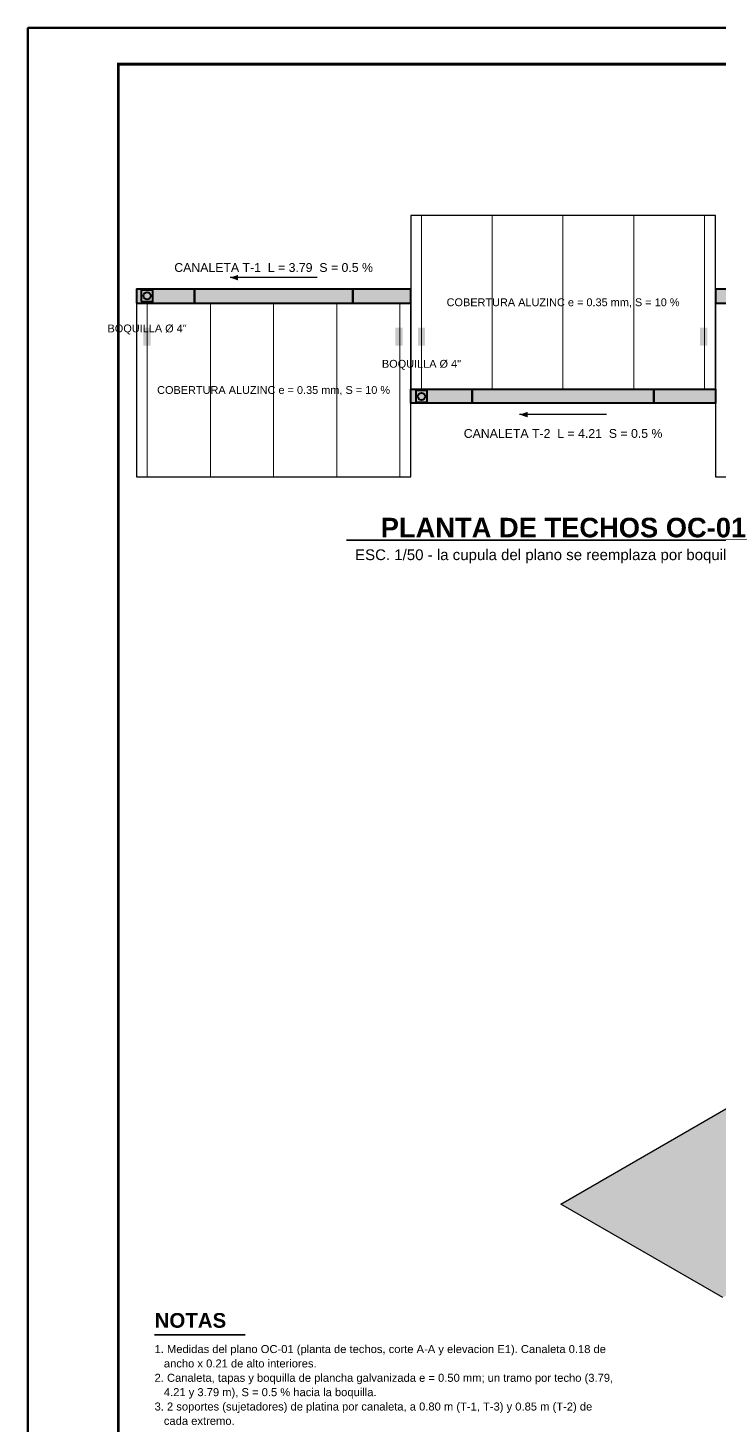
# Model space of a CAD drawing. Header units: metres. Extents: x 0 to 34.2, y 0 to 17.8.
# Drawn here: x 0 to 5.73, y 6.24 to 17.82 of the extents above; entities that cross this region are included whole.
import ezdxf
from ezdxf.enums import TextEntityAlignment as Align

# ---------------------------------------------------------------- set-up
doc = ezdxf.new("R2010")
doc.units = ezdxf.units.M
doc.header["$LTSCALE"] = 0.25
for name, color, linetype, lineweight in [('ARQ-BASE', 8, 'CONTINUOUS', 13), ('COBERTURA', 8, 'CONTINUOUS', 30), ('GALV-RELL', 8, 'CONTINUOUS', 13), ('MARCO', 7, 'CONTINUOUS', 50), ('METAL-RELL', 8, 'CONTINUOUS', 13), ('PLANCHA-GALV', 5, 'CONTINUOUS', 40), ('PLATINA', 140, 'CONTINUOUS', 50), ('TITULOS', 160, 'CONTINUOUS', 35)]:
    doc.layers.add(name, color=color, linetype=linetype, lineweight=lineweight)
for name, color, linetype in [('FLUJO', 150, 'CONTINUOUS'), ('ISO-ARISTAS', 8, 'CONTINUOUS'), ('TEXTOS', 7, 'CONTINUOUS'), ('TEXTOS-NOTAS', 7, 'CONTINUOUS')]:
    doc.layers.add(name, color=color, linetype=linetype)
doc.layers.add('ISO-CONCRETO-SUP', color=254, linetype='CONTINUOUS', true_color=0xe8e8e8)
doc.styles.get("Standard").update_dxf_attribs({"font": 'arial.ttf'})
doc.styles.add('TITULOS', font='arialbd.ttf')

msp = doc.modelspace()

# ---------------------------------------------------------------- hatches: boundary and pattern name
at = {"layer": 'GALV-RELL', "true_color": 0xe2e7ee}
h = msp.add_hatch(color=7, dxfattribs=at)
h.dxf.hatch_style = 1
h.paths.add_polyline_path([(0.9, 15.54), (3.174, 15.54), (3.174, 15.655), (0.9, 15.655)])
h = msp.add_hatch(color=7, dxfattribs=at)
h.dxf.hatch_style = 1
h.paths.add_polyline_path([(5.7, 15.54), (7.974, 15.54), (7.974, 15.655), (5.7, 15.655)])
h = msp.add_hatch(color=7, dxfattribs=at)
h.dxf.hatch_style = 1
h.paths.add_polyline_path([(3.174, 14.827), (5.7, 14.827), (5.7, 14.712), (3.174, 14.712)])
at = {"layer": 'METAL-RELL', "true_color": 0x969ca6}
h = msp.add_hatch(color=7, dxfattribs=at)
h.dxf.hatch_style = 1
h.paths.add_polyline_path([(0.958, 15.186), (1.018, 15.186), (1.018, 15.336), (0.958, 15.336)])
h = msp.add_hatch(color=7, dxfattribs=at)
h.dxf.hatch_style = 1
h.paths.add_polyline_path([(3.046, 15.186), (3.106, 15.186), (3.106, 15.336), (3.046, 15.336)])
h = msp.add_hatch(color=7, dxfattribs=at)
h.dxf.hatch_style = 1
h.paths.add_polyline_path([(3.233, 15.186), (3.293, 15.186), (3.293, 15.336), (3.233, 15.336)])
h = msp.add_hatch(color=7, dxfattribs=at)
h.dxf.hatch_style = 1
h.paths.add_polyline_path([(5.573, 15.186), (5.633, 15.186), (5.633, 15.336), (5.573, 15.336)])

# ---------------------------------------------------------------- linework, layer by layer
at = {"layer": 'ARQ-BASE'}
for p, q in [((3.262, 14.827), (3.262, 16.267)), ((3.849, 14.827), (3.849, 16.267)), ((4.436, 14.827), (4.436, 16.267)), ((5.023, 14.827), (5.023, 16.267)), ((5.609, 14.827), (5.609, 16.267)), ((0.989, 14.1), (0.989, 15.54)), ((1.513, 14.1), (1.513, 15.54)), ((2.036, 14.1), (2.036, 15.54)), ((2.56, 14.1), (2.56, 15.54)), ((3.084, 14.1), (3.084, 15.54))]:
    msp.add_line(p, q, dxfattribs=at)
at = {"layer": 'COBERTURA'}
for points in [[(3.174, 14.827), (5.7, 14.827), (5.7, 16.267), (3.174, 16.267)], [(0.9, 14.1), (3.174, 14.1), (3.174, 15.54), (0.9, 15.54)], [(5.7, 14.1), (7.974, 14.1), (7.974, 15.54), (5.7, 15.54)]]:
    msp.add_lwpolyline(points, close=True, dxfattribs=at)
at = {"layer": 'FLUJO'}
for p, q in [((2.397, 15.751), (1.677, 15.751)), ((4.797, 14.616), (4.077, 14.616))]:
    msp.add_line(p, q, dxfattribs=at)
for points in [[(1.677, 15.751), (1.743, 15.728), (1.743, 15.774)], [(4.077, 14.616), (4.143, 14.593), (4.143, 14.639)]]:
    msp.add_solid(points, dxfattribs=at)
at = {"layer": 'ISO-ARISTAS', "color": 250}
for p, q in [((5.112, 8.475), (5.805, 8.875)), ((4.419, 8.075), (5.112, 8.475)), ((5.09, 7.688), (4.419, 8.075)), ((5.761, 7.301), (5.09, 7.688))]:
    msp.add_line(p, q, dxfattribs=at)
at = {"layer": 'ISO-CONCRETO-SUP', "true_color": 0xc9c7c0}
for points in [[(5.805, 8.875), (6.476, 8.488), (5.112, 8.475), (5.783, 8.088)], [(5.112, 8.475), (5.783, 8.088), (4.419, 8.075), (5.09, 7.688)], [(5.783, 8.088), (6.453, 7.701), (5.09, 7.688), (5.761, 7.301)]]:
    msp.add_solid(points, dxfattribs=at)
at = {"layer": 'MARCO'}
msp.add_lwpolyline([(0, 0), (25.23, 0), (25.23, 17.82), (0, 17.82)], close=True, dxfattribs=at)
at = {"layer": 'MARCO', "const_width": 0.024}
msp.add_lwpolyline([(0.75, 0.3), (24.93, 0.3), (24.93, 17.52), (0.75, 17.52)], close=True, dxfattribs=at)
at = {"layer": 'PLANCHA-GALV'}
for points in [[(0.9, 15.54), (3.174, 15.54), (3.174, 15.655), (0.9, 15.655)], [(0.94, 15.552), (1.036, 15.552), (1.036, 15.648), (0.94, 15.648)], [(5.7, 15.54), (7.974, 15.54), (7.974, 15.655), (5.7, 15.655)], [(3.174, 14.827), (5.7, 14.827), (5.7, 14.712), (3.174, 14.712)], [(3.215, 14.719), (3.311, 14.719), (3.311, 14.815), (3.215, 14.815)]]:
    msp.add_lwpolyline(points, close=True, dxfattribs=at)
for centre in [(0.988, 15.6), (3.263, 14.767)]:
    msp.add_circle(centre, 0.03, dxfattribs=at)
at = {"layer": 'PLATINA'}
for p, q in [((1.38, 15.54), (1.38, 15.655)), ((2.694, 15.54), (2.694, 15.655)), ((3.684, 14.827), (3.684, 14.712)), ((5.19, 14.827), (5.19, 14.712))]:
    msp.add_line(p, q, dxfattribs=at)
at = {"layer": 'TITULOS'}
for p, q in [((2.64, 13.575), (6.24, 13.575)), ((1.05, 6.99), (1.8, 6.99))]:
    msp.add_line(p, q, dxfattribs=at)

# ---------------------------------------------------------------- texts
at = {"layer": 'TEXTOS'}
for s, height, p in [('CANALETA T-1  L = 3.79  S = 0.5 %', 0.0729, (2.037, 15.835)), ('COBERTURA ALUZINC e = 0.35 mm, S = 10 %', 0.0648, (4.437, 15.547)), ('BOQUILLA Ø 4"', 0.0648, (0.988, 15.33)), ('BOQUILLA Ø 4"', 0.0648, (3.263, 15.037)), ('COBERTURA ALUZINC e = 0.35 mm, S = 10 %', 0.0648, (2.037, 14.82)), ('CANALETA T-2  L = 4.21  S = 0.5 %', 0.0729, (4.437, 14.46)), ('ESC. 1/50 - la cupula del plano se reemplaza por boquilla Ø 4"', 0.0891, (4.44, 13.455))]:
    msp.add_text(s, height=height, dxfattribs=at).set_placement(p, align=Align.MIDDLE_CENTER)
at = {"layer": 'TEXTOS-NOTAS'}
for s, p in [('1. Medidas del plano OC-01 (planta de techos, corte A-A y elevacion E1). Canaleta 0.18 de', (1.05, 6.84)), ('   ancho x 0.21 de alto interiores.', (1.05, 6.721)), ('2. Canaleta, tapas y boquilla de plancha galvanizada e = 0.50 mm; un tramo por techo (3.79,', (1.05, 6.602)), ('   4.21 y 3.79 m), S = 0.5 % hacia la boquilla.', (1.05, 6.483)), ('3. 2 soportes (sujetadores) de platina por canaleta, a 0.80 m (T-1, T-3) y 0.85 m (T-2) de', (1.05, 6.364)), ('   cada extremo.', (1.05, 6.245))]:
    msp.add_text(s, height=0.0663, dxfattribs=at).set_placement(p)
at = {"layer": 'TITULOS', "style": 'TITULOS'}
msp.add_text('PLANTA DE TECHOS OC-01', height=0.162, dxfattribs=at).set_placement((4.44, 13.68), align=Align.MIDDLE_CENTER)
msp.add_text('NOTAS', height=0.1215, dxfattribs=at).set_placement((1.05, 7.05))

doc.saveas('drawing.dxf')
